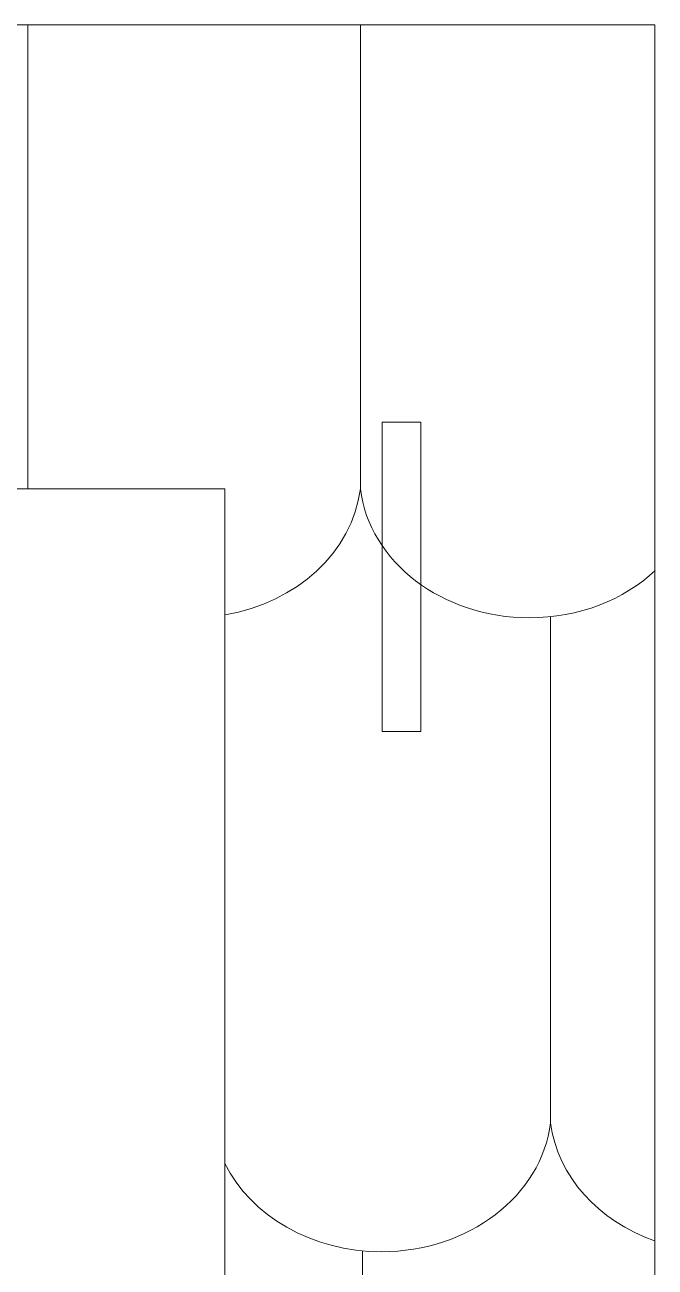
# Model space of a CAD drawing. Header units: millimetres. Extents: x -580 to 580, y -723 to 723.
# Drawn here: x -175.8 to -130.7, y 19.7 to 108.5 of the extents above; entities that cross this region are included whole.
import ezdxf

# ---------------------------------------------------------------- set-up
doc = ezdxf.new("R2010")
doc.units = ezdxf.units.MM
doc.header["$MEASUREMENT"] = 0
doc.layers.add('Camada 1', color=7, linetype='Continuous')

msp = doc.modelspace()

# ---------------------------------------------------------------- linework, layer by layer
at = {"layer": 'Camada 1', "color": 250, "lineweight": 9}
msp.add_open_spline([(-391.7318, 108.5429), (-391.7318, 108.5429), (-130.7705, 108.5429), (-130.7705, 108.5429), (-130.7705, 108.5429), (-130.7705, 108.5429), (-130.7705, -65.8385), (-130.7705, -65.8385), (-130.7705, -65.8385), (-130.7705, -65.8385), (-161.5013, -65.8385), (-161.5013, -65.8385), (-161.5013, -65.8385), (-161.5013, -65.8385), (-161.5013, 75.3731), (-161.5013, 75.3731), (-161.5013, 75.3731), (-161.5013, 75.3731), (-322.468, 75.3731), (-322.468, 75.3731), (-322.468, 75.3731), (-322.468, 75.3731), (-322.468, -64.8635), (-322.468, -64.8635), (-322.468, -64.8635), (-322.468, -64.8635), (-342.2232, -64.8635), (-342.2232, -64.8635), (-342.2232, -64.8635), (-342.2232, -64.8635), (-342.2232, -82.9101), (-342.2232, -82.9101), (-342.2232, -82.9101), (-342.2232, -82.9101), (-391.7318, -82.9101), (-391.7318, -82.9101), (-391.7318, -82.9101), (-391.7318, -82.9101), (-391.7318, 108.5429), (-391.7318, 108.5429), (-391.7318, 108.5429), (-391.7318, 108.5429), (-391.7318, 108.5429), (-391.7318, 108.5429)], degree=3, knots=[0, 0, 0, 0, 0.0833333, 0.0833333, 0.0833333, 0.0833333, 0.1666667, 0.1666667, 0.1666667, 0.1666667, 0.25, 0.25, 0.25, 0.25, 0.3333333, 0.3333333, 0.3333333, 0.3333333, 0.4166667, 0.4166667, 0.4166667, 0.4166667, 0.5, 0.5, 0.5, 0.5, 0.5833333, 0.5833333, 0.5833333, 0.5833333, 0.6666667, 0.6666667, 0.6666667, 0.6666667, 0.75, 0.75, 0.75, 0.75, 0.8333333, 0.8333333, 0.8333333, 0.8333333, 1, 1, 1, 1], dxfattribs=at)
at = {"layer": 'Camada 1', "color": 2, "lineweight": 9}
for points in [[(-175.5997, 75.3731), (-175.5997, 75.3731), (-175.5997, 108.5429), (-175.5997, 108.5429)], [(-151.8176, 75.3731), (-151.8176, 75.3731), (-151.8176, 108.5429), (-151.8176, 108.5429)], [(-138.2127, 30.044), (-138.2127, 30.044), (-138.2237, 66.2247), (-138.2237, 66.2247)]]:
    msp.add_open_spline(points, degree=3, dxfattribs=at)
at = {"layer": 'Camada 1', "color": 240, "lineweight": 9}
msp.add_open_spline([(-150.2641, 58.0194), (-150.2641, 58.0194), (-147.4987, 58.0194), (-147.4987, 58.0194), (-147.4987, 58.0194), (-147.4987, 58.0194), (-147.4987, 80.1422), (-147.4987, 80.1422), (-147.4987, 80.1422), (-147.4987, 80.1422), (-150.2641, 80.1422), (-150.2641, 80.1422), (-150.2641, 80.1422), (-150.2641, 80.1422), (-150.2641, 58.0194), (-150.2641, 58.0194), (-150.2641, 58.0194), (-150.2641, 58.0194), (-150.2641, 58.0194), (-150.2641, 58.0194)], degree=3, knots=[0, 0, 0, 0, 0.1666667, 0.1666667, 0.1666667, 0.1666667, 0.3333333, 0.3333333, 0.3333333, 0.3333333, 0.5, 0.5, 0.5, 0.5, 0.6666667, 0.6666667, 0.6666667, 0.6666667, 1, 1, 1, 1], dxfattribs=at)
at = {"layer": 'Camada 1', "color": 2, "lineweight": 9}
for points, knots in [([(-130.7401, 69.5194), (-130.7401, 69.5194), (-131.1701, 69.1385), (-131.1701, 69.1385), (-131.1701, 69.1385), (-131.1701, 69.1385), (-131.6222, 68.7769), (-131.6222, 68.7769), (-131.6222, 68.7769), (-131.6222, 68.7769), (-132.0955, 68.4352), (-132.0955, 68.4352), (-132.0955, 68.4352), (-132.0955, 68.4352), (-132.5889, 68.1142), (-132.5889, 68.1142), (-132.5889, 68.1142), (-132.5889, 68.1142), (-133.1015, 67.8147), (-133.1015, 67.8147), (-133.1015, 67.8147), (-133.1015, 67.8147), (-133.6325, 67.5374), (-133.6325, 67.5374), (-133.6325, 67.5374), (-133.6325, 67.5374), (-134.1807, 67.2829), (-134.1807, 67.2829), (-134.1807, 67.2829), (-134.1807, 67.2829), (-134.7451, 67.052), (-134.7451, 67.052), (-134.7451, 67.052), (-134.7451, 67.052), (-135.325, 66.8457), (-135.325, 66.8457), (-135.325, 66.8457), (-135.325, 66.8457), (-135.9193, 66.6643), (-135.9193, 66.6643), (-135.9193, 66.6643), (-135.9193, 66.6643), (-136.5268, 66.5089), (-136.5268, 66.5089), (-136.5268, 66.5089), (-136.5268, 66.5089), (-137.1469, 66.3802), (-137.1469, 66.3802), (-137.1469, 66.3802), (-137.1469, 66.3802), (-137.7785, 66.2787), (-137.7785, 66.2787), (-137.7785, 66.2787), (-137.7785, 66.2787), (-138.4206, 66.2053), (-138.4206, 66.2053), (-138.4206, 66.2053), (-138.4206, 66.2053), (-139.0722, 66.1607), (-139.0722, 66.1607), (-139.0722, 66.1607), (-139.0722, 66.1607), (-139.7325, 66.1457), (-139.7325, 66.1457), (-139.7325, 66.1457), (-139.7325, 66.1457), (-140.3125, 66.1573), (-140.3125, 66.1573), (-140.3125, 66.1573), (-140.3125, 66.1573), (-140.886, 66.1917), (-140.886, 66.1917), (-140.886, 66.1917), (-140.886, 66.1917), (-141.4524, 66.2484), (-141.4524, 66.2484), (-141.4524, 66.2484), (-141.4524, 66.2484), (-142.0109, 66.3271), (-142.0109, 66.3271), (-142.0109, 66.3271), (-142.0109, 66.3271), (-142.5609, 66.427), (-142.5609, 66.427), (-142.5609, 66.427), (-142.5609, 66.427), (-143.1017, 66.5477), (-143.1017, 66.5477), (-143.1017, 66.5477), (-143.1017, 66.5477), (-143.6327, 66.689), (-143.6327, 66.689), (-143.6327, 66.689), (-143.6327, 66.689), (-144.1534, 66.8499), (-144.1534, 66.8499), (-144.1534, 66.8499), (-144.1534, 66.8499), (-144.6628, 67.0303), (-144.6628, 67.0303), (-144.6628, 67.0303), (-144.6628, 67.0303), (-145.1606, 67.2294), (-145.1606, 67.2294), (-145.1606, 67.2294), (-145.1606, 67.2294), (-145.646, 67.447), (-145.646, 67.447), (-145.646, 67.447), (-145.646, 67.447), (-146.1182, 67.6824), (-146.1182, 67.6824), (-146.1182, 67.6824), (-146.1182, 67.6824), (-146.5767, 67.9351), (-146.5767, 67.9351), (-146.5767, 67.9351), (-146.5767, 67.9351), (-147.021, 68.2047), (-147.021, 68.2047), (-147.021, 68.2047), (-147.021, 68.2047), (-147.4502, 68.4908), (-147.4502, 68.4908), (-147.4502, 68.4908), (-147.4502, 68.4908), (-147.8637, 68.7926), (-147.8637, 68.7926), (-147.8637, 68.7926), (-147.8637, 68.7926), (-148.261, 69.1098), (-148.261, 69.1098), (-148.261, 69.1098), (-148.261, 69.1098), (-148.6413, 69.4419), (-148.6413, 69.4419), (-148.6413, 69.4419), (-148.6413, 69.4419), (-149.0039, 69.7884), (-149.0039, 69.7884), (-149.0039, 69.7884), (-149.0039, 69.7884), (-149.3482, 70.1487), (-149.3482, 70.1487), (-149.3482, 70.1487), (-149.3482, 70.1487), (-149.6736, 70.5224), (-149.6736, 70.5224), (-149.6736, 70.5224), (-149.6736, 70.5224), (-149.9795, 70.9089), (-149.9795, 70.9089), (-149.9795, 70.9089), (-149.9795, 70.9089), (-150.2651, 71.3078), (-150.2651, 71.3078), (-150.2651, 71.3078), (-150.2651, 71.3078), (-150.5298, 71.7187), (-150.5298, 71.7187), (-150.5298, 71.7187), (-150.5298, 71.7187), (-150.7729, 72.1408), (-150.7729, 72.1408), (-150.7729, 72.1408), (-150.7729, 72.1408), (-150.994, 72.574), (-150.994, 72.574), (-150.994, 72.574), (-150.994, 72.574), (-151.1922, 73.0175), (-151.1922, 73.0175), (-151.1922, 73.0175), (-151.1922, 73.0175), (-151.3669, 73.4708), (-151.3669, 73.4708), (-151.3669, 73.4708), (-151.3669, 73.4708), (-151.5174, 73.9335), (-151.5174, 73.9335), (-151.5174, 73.9335), (-151.5174, 73.9335), (-151.6431, 74.4051), (-151.6431, 74.4051), (-151.6431, 74.4051), (-151.6431, 74.4051), (-151.7434, 74.8852), (-151.7434, 74.8852), (-151.7434, 74.8852), (-151.7434, 74.8852), (-151.8176, 75.3731), (-151.8176, 75.3731), (-151.8176, 75.3731), (-151.8176, 75.3731), (-151.9628, 74.5326), (-151.9628, 74.5326), (-151.9628, 74.5326), (-151.9628, 74.5326), (-152.185, 73.7169), (-152.185, 73.7169), (-152.185, 73.7169), (-152.185, 73.7169), (-152.4806, 72.9286), (-152.4806, 72.9286), (-152.4806, 72.9286), (-152.4806, 72.9286), (-152.8465, 72.1703), (-152.8465, 72.1703), (-152.8465, 72.1703), (-152.8465, 72.1703), (-153.2791, 71.4445), (-153.2791, 71.4445), (-153.2791, 71.4445), (-153.2791, 71.4445), (-153.7751, 70.7539), (-153.7751, 70.7539), (-153.7751, 70.7539), (-153.7751, 70.7539), (-154.3312, 70.101), (-154.3312, 70.101), (-154.3312, 70.101), (-154.3312, 70.101), (-154.9437, 69.4886), (-154.9437, 69.4886), (-154.9437, 69.4886), (-154.9437, 69.4886), (-155.6095, 68.919), (-155.6095, 68.919), (-155.6095, 68.919), (-155.6095, 68.919), (-156.325, 68.395), (-156.325, 68.395), (-156.325, 68.395), (-156.325, 68.395), (-157.0869, 67.9191), (-157.0869, 67.9191), (-157.0869, 67.9191), (-157.0869, 67.9191), (-157.8919, 67.494), (-157.8919, 67.494), (-157.8919, 67.494), (-157.8919, 67.494), (-158.7365, 67.1221), (-158.7365, 67.1221), (-158.7365, 67.1221), (-158.7365, 67.1221), (-159.6171, 66.8062), (-159.6171, 66.8062), (-159.6171, 66.8062), (-159.6171, 66.8062), (-160.5307, 66.5488), (-160.5307, 66.5488), (-160.5307, 66.5488), (-160.5307, 66.5488), (-161.4737, 66.3525), (-161.4737, 66.3525)], [0, 0, 0, 0, 0.0153846, 0.0153846, 0.0153846, 0.0153846, 0.0307692, 0.0307692, 0.0307692, 0.0307692, 0.0461538, 0.0461538, 0.0461538, 0.0461538, 0.0615385, 0.0615385, 0.0615385, 0.0615385, 0.0769231, 0.0769231, 0.0769231, 0.0769231, 0.0923077, 0.0923077, 0.0923077, 0.0923077, 0.1076923, 0.1076923, 0.1076923, 0.1076923, 0.1230769, 0.1230769, 0.1230769, 0.1230769, 0.1384615, 0.1384615, 0.1384615, 0.1384615, 0.1538462, 0.1538462, 0.1538462, 0.1538462, 0.1692308, 0.1692308, 0.1692308, 0.1692308, 0.1846154, 0.1846154, 0.1846154, 0.1846154, 0.2, 0.2, 0.2, 0.2, 0.2153846, 0.2153846, 0.2153846, 0.2153846, 0.2307692, 0.2307692, 0.2307692, 0.2307692, 0.2461538, 0.2461538, 0.2461538, 0.2461538, 0.2615385, 0.2615385, 0.2615385, 0.2615385, 0.2769231, 0.2769231, 0.2769231, 0.2769231, 0.2923077, 0.2923077, 0.2923077, 0.2923077, 0.3076923, 0.3076923, 0.3076923, 0.3076923, 0.3230769, 0.3230769, 0.3230769, 0.3230769, 0.3384615, 0.3384615, 0.3384615, 0.3384615, 0.3538462, 0.3538462, 0.3538462, 0.3538462, 0.3692308, 0.3692308, 0.3692308, 0.3692308, 0.3846154, 0.3846154, 0.3846154, 0.3846154, 0.4, 0.4, 0.4, 0.4, 0.4153846, 0.4153846, 0.4153846, 0.4153846, 0.4307692, 0.4307692, 0.4307692, 0.4307692, 0.4461538, 0.4461538, 0.4461538, 0.4461538, 0.4615385, 0.4615385, 0.4615385, 0.4615385, 0.4769231, 0.4769231, 0.4769231, 0.4769231, 0.4923077, 0.4923077, 0.4923077, 0.4923077, 0.5076923, 0.5076923, 0.5076923, 0.5076923, 0.5230769, 0.5230769, 0.5230769, 0.5230769, 0.5384615, 0.5384615, 0.5384615, 0.5384615, 0.5538462, 0.5538462, 0.5538462, 0.5538462, 0.5692308, 0.5692308, 0.5692308, 0.5692308, 0.5846154, 0.5846154, 0.5846154, 0.5846154, 0.6, 0.6, 0.6, 0.6, 0.6153846, 0.6153846, 0.6153846, 0.6153846, 0.6307692, 0.6307692, 0.6307692, 0.6307692, 0.6461538, 0.6461538, 0.6461538, 0.6461538, 0.6615385, 0.6615385, 0.6615385, 0.6615385, 0.6769231, 0.6769231, 0.6769231, 0.6769231, 0.6923077, 0.6923077, 0.6923077, 0.6923077, 0.7076923, 0.7076923, 0.7076923, 0.7076923, 0.7230769, 0.7230769, 0.7230769, 0.7230769, 0.7384615, 0.7384615, 0.7384615, 0.7384615, 0.7538462, 0.7538462, 0.7538462, 0.7538462, 0.7692308, 0.7692308, 0.7692308, 0.7692308, 0.7846154, 0.7846154, 0.7846154, 0.7846154, 0.8, 0.8, 0.8, 0.8, 0.8153846, 0.8153846, 0.8153846, 0.8153846, 0.8307692, 0.8307692, 0.8307692, 0.8307692, 0.8461538, 0.8461538, 0.8461538, 0.8461538, 0.8615385, 0.8615385, 0.8615385, 0.8615385, 0.8769231, 0.8769231, 0.8769231, 0.8769231, 0.8923077, 0.8923077, 0.8923077, 0.8923077, 0.9076923, 0.9076923, 0.9076923, 0.9076923, 0.9230769, 0.9230769, 0.9230769, 0.9230769, 0.9384615, 0.9384615, 0.9384615, 0.9384615, 0.9538462, 0.9538462, 0.9538462, 0.9538462, 0.9692308, 0.9692308, 0.9692308, 0.9692308, 1, 1, 1, 1]), ([(-130.7877, 21.6025), (-130.7877, 21.6025), (-131.5249, 21.8871), (-131.5249, 21.8871), (-131.5249, 21.8871), (-131.5249, 21.8871), (-132.2354, 22.2116), (-132.2354, 22.2116), (-132.2354, 22.2116), (-132.2354, 22.2116), (-132.9172, 22.5743), (-132.9172, 22.5743), (-132.9172, 22.5743), (-132.9172, 22.5743), (-133.5681, 22.9736), (-133.5681, 22.9736), (-133.5681, 22.9736), (-133.5681, 22.9736), (-134.1858, 23.4079), (-134.1858, 23.4079), (-134.1858, 23.4079), (-134.1858, 23.4079), (-134.7687, 23.8757), (-134.7687, 23.8757), (-134.7687, 23.8757), (-134.7687, 23.8757), (-135.3144, 24.3754), (-135.3144, 24.3754), (-135.3144, 24.3754), (-135.3144, 24.3754), (-135.8209, 24.9053), (-135.8209, 24.9053), (-135.8209, 24.9053), (-135.8209, 24.9053), (-136.2861, 25.4639), (-136.2861, 25.4639), (-136.2861, 25.4639), (-136.2861, 25.4639), (-136.7079, 26.0496), (-136.7079, 26.0496), (-136.7079, 26.0496), (-136.7079, 26.0496), (-137.0844, 26.6609), (-137.0844, 26.6609), (-137.0844, 26.6609), (-137.0844, 26.6609), (-137.4134, 27.296), (-137.4134, 27.296), (-137.4134, 27.296), (-137.4134, 27.296), (-137.6928, 27.9535), (-137.6928, 27.9535), (-137.6928, 27.9535), (-137.6928, 27.9535), (-137.9204, 28.6316), (-137.9204, 28.6316), (-137.9204, 28.6316), (-137.9204, 28.6316), (-138.0944, 29.329), (-138.0944, 29.329), (-138.0944, 29.329), (-138.0944, 29.329), (-138.2127, 30.044), (-138.2127, 30.044), (-138.2127, 30.044), (-138.2127, 30.044), (-138.2869, 29.5561), (-138.2869, 29.5561), (-138.2869, 29.5561), (-138.2869, 29.5561), (-138.3871, 29.076), (-138.3871, 29.076), (-138.3871, 29.076), (-138.3871, 29.076), (-138.5129, 28.6044), (-138.5129, 28.6044), (-138.5129, 28.6044), (-138.5129, 28.6044), (-138.6634, 28.1417), (-138.6634, 28.1417), (-138.6634, 28.1417), (-138.6634, 28.1417), (-138.8381, 27.6884), (-138.8381, 27.6884), (-138.8381, 27.6884), (-138.8381, 27.6884), (-139.0363, 27.2449), (-139.0363, 27.2449), (-139.0363, 27.2449), (-139.0363, 27.2449), (-139.2572, 26.8117), (-139.2572, 26.8117), (-139.2572, 26.8117), (-139.2572, 26.8117), (-139.5004, 26.3896), (-139.5004, 26.3896), (-139.5004, 26.3896), (-139.5004, 26.3896), (-139.7651, 25.9787), (-139.7651, 25.9787), (-139.7651, 25.9787), (-139.7651, 25.9787), (-140.0508, 25.5798), (-140.0508, 25.5798), (-140.0508, 25.5798), (-140.0508, 25.5798), (-140.3566, 25.1933), (-140.3566, 25.1933), (-140.3566, 25.1933), (-140.3566, 25.1933), (-140.682, 24.8196), (-140.682, 24.8196), (-140.682, 24.8196), (-140.682, 24.8196), (-141.0263, 24.4593), (-141.0263, 24.4593), (-141.0263, 24.4593), (-141.0263, 24.4593), (-141.389, 24.1128), (-141.389, 24.1128), (-141.389, 24.1128), (-141.389, 24.1128), (-141.7693, 23.7807), (-141.7693, 23.7807), (-141.7693, 23.7807), (-141.7693, 23.7807), (-142.1665, 23.4635), (-142.1665, 23.4635), (-142.1665, 23.4635), (-142.1665, 23.4635), (-142.58, 23.1617), (-142.58, 23.1617), (-142.58, 23.1617), (-142.58, 23.1617), (-143.0092, 22.8756), (-143.0092, 22.8756), (-143.0092, 22.8756), (-143.0092, 22.8756), (-143.4534, 22.606), (-143.4534, 22.606), (-143.4534, 22.606), (-143.4534, 22.606), (-143.912, 22.3533), (-143.912, 22.3533), (-143.912, 22.3533), (-143.912, 22.3533), (-144.3843, 22.1179), (-144.3843, 22.1179), (-144.3843, 22.1179), (-144.3843, 22.1179), (-144.8696, 21.9003), (-144.8696, 21.9003), (-144.8696, 21.9003), (-144.8696, 21.9003), (-145.3674, 21.7012), (-145.3674, 21.7012), (-145.3674, 21.7012), (-145.3674, 21.7012), (-145.8767, 21.5208), (-145.8767, 21.5208), (-145.8767, 21.5208), (-145.8767, 21.5208), (-146.3975, 21.3599), (-146.3975, 21.3599), (-146.3975, 21.3599), (-146.3975, 21.3599), (-146.9285, 21.2186), (-146.9285, 21.2186), (-146.9285, 21.2186), (-146.9285, 21.2186), (-147.4693, 21.0979), (-147.4693, 21.0979), (-147.4693, 21.0979), (-147.4693, 21.0979), (-148.0193, 20.998), (-148.0193, 20.998), (-148.0193, 20.998), (-148.0193, 20.998), (-148.5778, 20.9193), (-148.5778, 20.9193), (-148.5778, 20.9193), (-148.5778, 20.9193), (-149.1442, 20.8626), (-149.1442, 20.8626), (-149.1442, 20.8626), (-149.1442, 20.8626), (-149.7177, 20.8282), (-149.7177, 20.8282), (-149.7177, 20.8282), (-149.7177, 20.8282), (-150.2978, 20.8166), (-150.2978, 20.8166), (-150.2978, 20.8166), (-150.2978, 20.8166), (-151.2278, 20.8464), (-151.2278, 20.8464), (-151.2278, 20.8464), (-151.2278, 20.8464), (-152.1398, 20.9346), (-152.1398, 20.9346), (-152.1398, 20.9346), (-152.1398, 20.9346), (-153.0313, 21.0791), (-153.0313, 21.0791), (-153.0313, 21.0791), (-153.0313, 21.0791), (-153.8993, 21.2776), (-153.8993, 21.2776), (-153.8993, 21.2776), (-153.8993, 21.2776), (-154.7412, 21.5284), (-154.7412, 21.5284), (-154.7412, 21.5284), (-154.7412, 21.5284), (-155.5544, 21.8291), (-155.5544, 21.8291), (-155.5544, 21.8291), (-155.5544, 21.8291), (-156.3359, 22.1778), (-156.3359, 22.1778), (-156.3359, 22.1778), (-156.3359, 22.1778), (-157.0833, 22.5723), (-157.0833, 22.5723), (-157.0833, 22.5723), (-157.0833, 22.5723), (-157.7937, 23.0106), (-157.7937, 23.0106), (-157.7937, 23.0106), (-157.7937, 23.0106), (-158.4645, 23.4907), (-158.4645, 23.4907), (-158.4645, 23.4907), (-158.4645, 23.4907), (-159.0929, 24.0103), (-159.0929, 24.0103), (-159.0929, 24.0103), (-159.0929, 24.0103), (-159.6762, 24.5676), (-159.6762, 24.5676), (-159.6762, 24.5676), (-159.6762, 24.5676), (-160.2117, 25.1602), (-160.2117, 25.1602), (-160.2117, 25.1602), (-160.2117, 25.1602), (-160.6966, 25.7864), (-160.6966, 25.7864), (-160.6966, 25.7864), (-160.6966, 25.7864), (-161.1283, 26.4438), (-161.1283, 26.4438), (-161.1283, 26.4438), (-161.1283, 26.4438), (-161.5041, 27.1304), (-161.5041, 27.1304)], [0, 0, 0, 0, 0.0153846, 0.0153846, 0.0153846, 0.0153846, 0.0307692, 0.0307692, 0.0307692, 0.0307692, 0.0461538, 0.0461538, 0.0461538, 0.0461538, 0.0615385, 0.0615385, 0.0615385, 0.0615385, 0.0769231, 0.0769231, 0.0769231, 0.0769231, 0.0923077, 0.0923077, 0.0923077, 0.0923077, 0.1076923, 0.1076923, 0.1076923, 0.1076923, 0.1230769, 0.1230769, 0.1230769, 0.1230769, 0.1384615, 0.1384615, 0.1384615, 0.1384615, 0.1538462, 0.1538462, 0.1538462, 0.1538462, 0.1692308, 0.1692308, 0.1692308, 0.1692308, 0.1846154, 0.1846154, 0.1846154, 0.1846154, 0.2, 0.2, 0.2, 0.2, 0.2153846, 0.2153846, 0.2153846, 0.2153846, 0.2307692, 0.2307692, 0.2307692, 0.2307692, 0.2461538, 0.2461538, 0.2461538, 0.2461538, 0.2615385, 0.2615385, 0.2615385, 0.2615385, 0.2769231, 0.2769231, 0.2769231, 0.2769231, 0.2923077, 0.2923077, 0.2923077, 0.2923077, 0.3076923, 0.3076923, 0.3076923, 0.3076923, 0.3230769, 0.3230769, 0.3230769, 0.3230769, 0.3384615, 0.3384615, 0.3384615, 0.3384615, 0.3538462, 0.3538462, 0.3538462, 0.3538462, 0.3692308, 0.3692308, 0.3692308, 0.3692308, 0.3846154, 0.3846154, 0.3846154, 0.3846154, 0.4, 0.4, 0.4, 0.4, 0.4153846, 0.4153846, 0.4153846, 0.4153846, 0.4307692, 0.4307692, 0.4307692, 0.4307692, 0.4461538, 0.4461538, 0.4461538, 0.4461538, 0.4615385, 0.4615385, 0.4615385, 0.4615385, 0.4769231, 0.4769231, 0.4769231, 0.4769231, 0.4923077, 0.4923077, 0.4923077, 0.4923077, 0.5076923, 0.5076923, 0.5076923, 0.5076923, 0.5230769, 0.5230769, 0.5230769, 0.5230769, 0.5384615, 0.5384615, 0.5384615, 0.5384615, 0.5538462, 0.5538462, 0.5538462, 0.5538462, 0.5692308, 0.5692308, 0.5692308, 0.5692308, 0.5846154, 0.5846154, 0.5846154, 0.5846154, 0.6, 0.6, 0.6, 0.6, 0.6153846, 0.6153846, 0.6153846, 0.6153846, 0.6307692, 0.6307692, 0.6307692, 0.6307692, 0.6461538, 0.6461538, 0.6461538, 0.6461538, 0.6615385, 0.6615385, 0.6615385, 0.6615385, 0.6769231, 0.6769231, 0.6769231, 0.6769231, 0.6923077, 0.6923077, 0.6923077, 0.6923077, 0.7076923, 0.7076923, 0.7076923, 0.7076923, 0.7230769, 0.7230769, 0.7230769, 0.7230769, 0.7384615, 0.7384615, 0.7384615, 0.7384615, 0.7538462, 0.7538462, 0.7538462, 0.7538462, 0.7692308, 0.7692308, 0.7692308, 0.7692308, 0.7846154, 0.7846154, 0.7846154, 0.7846154, 0.8, 0.8, 0.8, 0.8, 0.8153846, 0.8153846, 0.8153846, 0.8153846, 0.8307692, 0.8307692, 0.8307692, 0.8307692, 0.8461538, 0.8461538, 0.8461538, 0.8461538, 0.8615385, 0.8615385, 0.8615385, 0.8615385, 0.8769231, 0.8769231, 0.8769231, 0.8769231, 0.8923077, 0.8923077, 0.8923077, 0.8923077, 0.9076923, 0.9076923, 0.9076923, 0.9076923, 0.9230769, 0.9230769, 0.9230769, 0.9230769, 0.9384615, 0.9384615, 0.9384615, 0.9384615, 0.9538462, 0.9538462, 0.9538462, 0.9538462, 0.9692308, 0.9692308, 0.9692308, 0.9692308, 1, 1, 1, 1]), ([(-161.4305, -24.6033), (-161.4305, -24.6033), (-160.487, -24.4073), (-160.487, -24.4073), (-160.487, -24.4073), (-160.487, -24.4073), (-159.573, -24.1503), (-159.573, -24.1503), (-159.573, -24.1503), (-159.573, -24.1503), (-158.6917, -23.8345), (-158.6917, -23.8345), (-158.6917, -23.8345), (-158.6917, -23.8345), (-157.8467, -23.4629), (-157.8467, -23.4629), (-157.8467, -23.4629), (-157.8467, -23.4629), (-157.0411, -23.0378), (-157.0411, -23.0378), (-157.0411, -23.0378), (-157.0411, -23.0378), (-156.2787, -22.562), (-156.2787, -22.562), (-156.2787, -22.562), (-156.2787, -22.562), (-155.5627, -22.0379), (-155.5627, -22.0379), (-155.5627, -22.0379), (-155.5627, -22.0379), (-154.8964, -21.4683), (-154.8964, -21.4683), (-154.8964, -21.4683), (-154.8964, -21.4683), (-154.2834, -20.8556), (-154.2834, -20.8556), (-154.2834, -20.8556), (-154.2834, -20.8556), (-153.727, -20.2027), (-153.727, -20.2027), (-153.727, -20.2027), (-153.727, -20.2027), (-153.2305, -19.5118), (-153.2305, -19.5118), (-153.2305, -19.5118), (-153.2305, -19.5118), (-152.7976, -18.7858), (-152.7976, -18.7858), (-152.7976, -18.7858), (-152.7976, -18.7858), (-152.4314, -18.0271), (-152.4314, -18.0271), (-152.4314, -18.0271), (-152.4314, -18.0271), (-152.1355, -17.2385), (-152.1355, -17.2385), (-152.1355, -17.2385), (-152.1355, -17.2385), (-151.9131, -16.4225), (-151.9131, -16.4225), (-151.9131, -16.4225), (-151.9131, -16.4225), (-151.7679, -15.5816), (-151.7679, -15.5816), (-151.7679, -15.5816), (-151.7679, -15.5816), (-151.6654, 20.8813), (-151.6654, 20.8813)], [0, 0, 0, 0, 0.0555556, 0.0555556, 0.0555556, 0.0555556, 0.1111111, 0.1111111, 0.1111111, 0.1111111, 0.1666667, 0.1666667, 0.1666667, 0.1666667, 0.2222222, 0.2222222, 0.2222222, 0.2222222, 0.2777778, 0.2777778, 0.2777778, 0.2777778, 0.3333333, 0.3333333, 0.3333333, 0.3333333, 0.3888889, 0.3888889, 0.3888889, 0.3888889, 0.4444444, 0.4444444, 0.4444444, 0.4444444, 0.5, 0.5, 0.5, 0.5, 0.5555556, 0.5555556, 0.5555556, 0.5555556, 0.6111111, 0.6111111, 0.6111111, 0.6111111, 0.6666667, 0.6666667, 0.6666667, 0.6666667, 0.7222222, 0.7222222, 0.7222222, 0.7222222, 0.7777778, 0.7777778, 0.7777778, 0.7777778, 0.8333333, 0.8333333, 0.8333333, 0.8333333, 0.8888889, 0.8888889, 0.8888889, 0.8888889, 1, 1, 1, 1])]:
    msp.add_open_spline(points, degree=3, knots=knots, dxfattribs=at)

doc.saveas('drawing.dxf')
